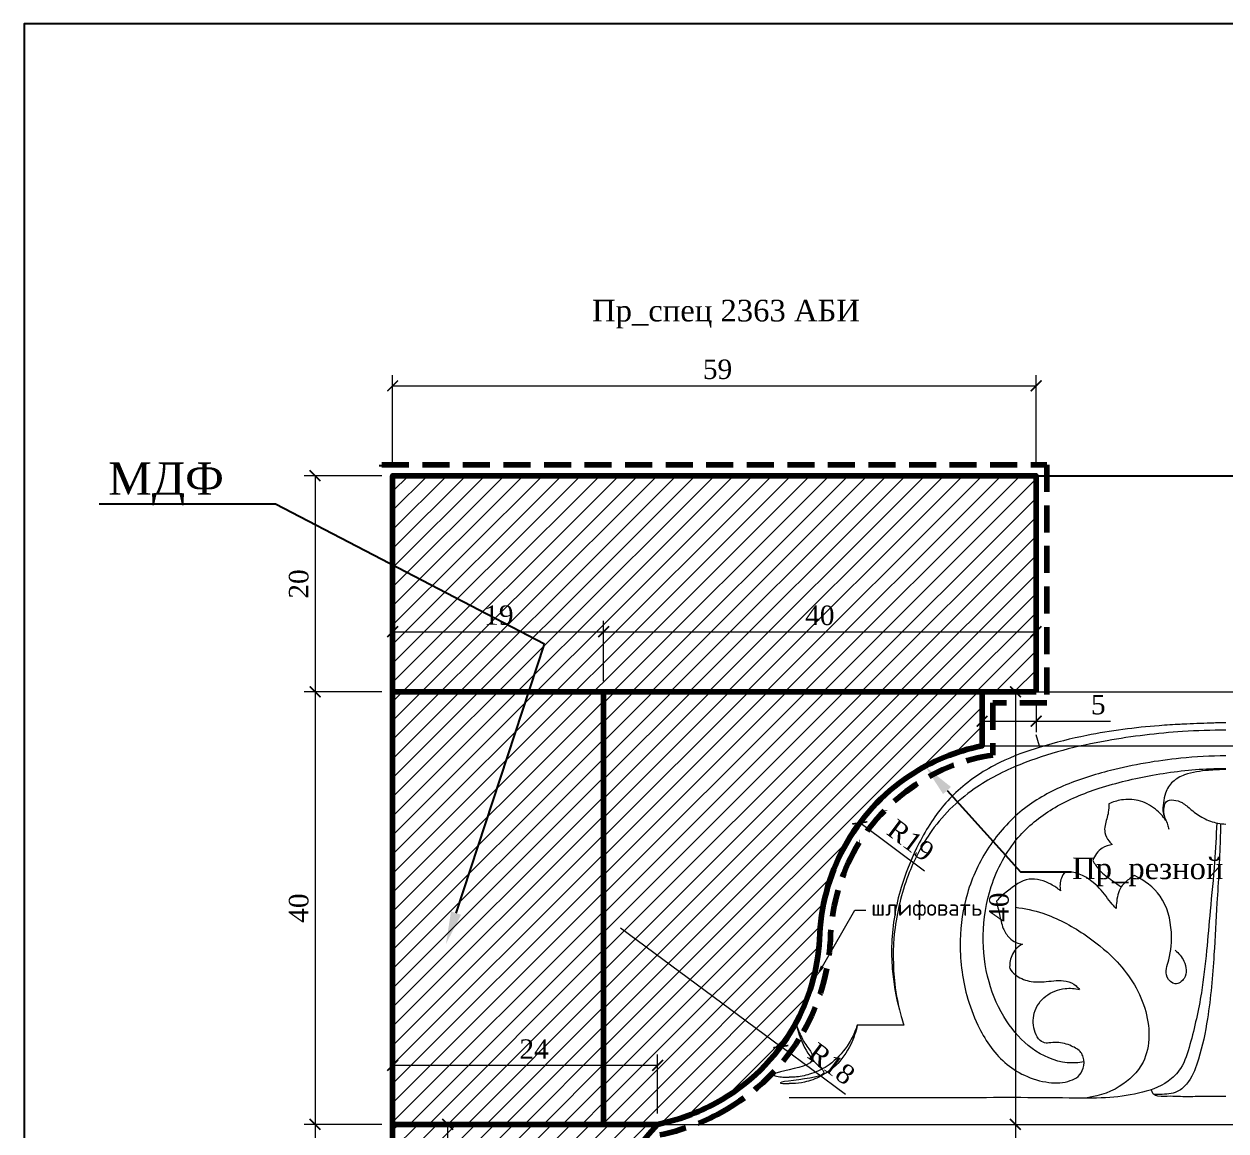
# Model space of a CAD drawing. Header units: millimetres. Extents: x 309006 to 309306, y -103815 to -103615.
# Drawn here: x 309005.9 to 309117, y -103717.4 to -103615 of the extents above; entities that cross this region are included whole.
import ezdxf
from ezdxf import colors
from ezdxf.entities.mleader import LeaderData, LeaderLine
from ezdxf.math import Vec2, Vec3

# ---------------------------------------------------------------- set-up
doc = ezdxf.new("R2010")
doc.units = ezdxf.units.MM
doc.header["$MEASUREMENT"] = 0
doc.linetypes.add('HIDDEN', pattern=[0.375, 0.25, -0.125])
for name, color, linetype, lineweight in [('0.05', 7, 'Continuous', 5), ('линия 15', 7, 'Continuous', 15), ('линия 50', 1, 'Continuous', 140), ('служебный слой РАЗМЕРЫ', 7, 'Continuous', 9)]:
    doc.layers.add(name, color=color, linetype=linetype, lineweight=lineweight)
doc.layers.add('Outside panel', color=7, linetype='Continuous', lineweight=18, true_color=0x7f5e57)
doc.layers.add('размеры в модели', color=7, linetype='Continuous')
doc.styles.add('ELECT', font='times.ttf')
doc.styles.get("Standard").update_dxf_attribs({"font": 'times.ttf'})
doc.styles.add('ЕСКД профили текст', font='isocpeur.ttf')
doc.dimstyles.new('M_1', dxfattribs={"dimtxt": 1.8, "dimasz": 1, "dimexe": 1, "dimexo": 1, "dimgap": 0.6, "dimtad": 1, "dimdec": 0, "dimdsep": 46, "dimtxsty": 'Standard', "dimblk": 'ARCHTICK', "dimcen": -5, "dimclrd": 7, "dimclre": 7, "dimclrt": 7, "dimadec": 0, "dimazin": 0, "dimtfac": 1, "dimtdec": 0, "dimtmove": 0, "dimatfit": 3, "dimfxl": 1, "dimtolj": 1, "dimtzin": 0, "dimlwd": 5, "dimlwe": 5, "dimarcsym": 0})

# ---------------------------------------------------------------- blocks, each defined once
blk = doc.blocks.new('_ArchTick')
at = {"color": 0, "linetype": 'ByBlock', "const_width": 0.15}
blk.add_lwpolyline([(-0.5, -0.5), (0.5, 0.5)], dxfattribs=at)
blk = doc.blocks.new('*D14')
at = {"layer": 'Defpoints', "color": 0, "ltscale": 1000, "transparency": 16777216}
for p in [(309061.04, -103698.63), (309075.87, -103709.63)]:
    blk.add_point(p, dxfattribs=at)
at = {"layer": 'линия 15', "color": 7, "lineweight": 5, "ltscale": 1000, "transparency": 16777216}
for p in [(309061.04, -103698.63), (309081.84, -103714.05)]:
    blk.add_line(p, (309075.87, -103709.63), dxfattribs=at)
at = {"layer": 'линия 15', "color": 7, "lineweight": 5, "ltscale": 1000, "transparency": 16777216, "rotation": 143.4523708877808}
blk.add_blockref('_ArchTick', (309075.87, -103709.63), dxfattribs=at)
at = {"layer": 'линия 15', "color": 7, "ltscale": 1000, "transparency": 16777216, "insert": (309080.56, -103711.22), "char_height": 1.8, "attachment_point": 5, "rotation": 323.4524}
blk.add_mtext('\\A1;R18', dxfattribs=at)
blk = doc.blocks.new('*D13')
at = {"layer": 'Defpoints', "color": 0, "ltscale": 1000, "transparency": 16777216}
for p in [(309083.17, -103688.94), (309098.16, -103700.14)]:
    blk.add_point(p, dxfattribs=at)
at = {"layer": 'линия 15', "color": 7, "lineweight": 5, "ltscale": 1000, "transparency": 16777216}
blk.add_line((309089.16, -103693.41), (309083.17, -103688.94), dxfattribs=at)
at = {"layer": 'линия 15', "color": 7, "lineweight": 5, "ltscale": 1000, "transparency": 16777216, "rotation": 143.2126854717106}
blk.add_blockref('_ArchTick', (309083.17, -103688.94), dxfattribs=at)
at = {"layer": 'линия 15', "color": 7, "ltscale": 1000, "transparency": 16777216, "insert": (309087.88, -103690.56), "char_height": 1.8, "attachment_point": 5, "rotation": 323.2127}
blk.add_mtext('\\A1;R19', dxfattribs=at)
blk = doc.blocks.new('*D12')
at = {"layer": 'Defpoints', "color": 0, "ltscale": 1000, "transparency": 16777216}
for p in [(309094.48, -103676.82), (309099.48, -103676.82), (309099.48, -103679.53)]:
    blk.add_point(p, dxfattribs=at)
at = {"layer": 'линия 15', "color": 7, "lineweight": 5, "ltscale": 1000, "transparency": 16777216}
for p, q in [((309094.48, -103677.82), (309094.48, -103680.53)), ((309099.48, -103677.82), (309099.48, -103680.53)), ((309094.48, -103679.53), (309099.48, -103679.53)), ((309099.48, -103679.53), (309106.35, -103679.53))]:
    blk.add_line(p, q, dxfattribs=at)
at = {"layer": 'линия 15', "color": 7, "lineweight": 5, "ltscale": 1000, "transparency": 16777216, "rotation": 180}
blk.add_blockref('_ArchTick', (309094.48, -103679.53), dxfattribs=at)
at = {"layer": 'линия 15', "color": 7, "lineweight": 5, "ltscale": 1000, "transparency": 16777216}
blk.add_blockref('_ArchTick', (309099.48, -103679.53), dxfattribs=at)
at = {"layer": 'линия 15', "color": 7, "ltscale": 1000, "transparency": 16777216, "insert": (309105.23, -103678.01), "char_height": 1.8, "attachment_point": 5}
blk.add_mtext('\\A1;5', dxfattribs=at)
blk = doc.blocks.new('*D10')
at = {"layer": 'Defpoints', "color": 0, "ltscale": 1000, "transparency": 16777216}
for p in [(309059.48, -103671.25), (309039.98, -103676.82), (309059.48, -103676.82)]:
    blk.add_point(p, dxfattribs=at)
at = {"layer": 'линия 15', "color": 7, "lineweight": 5, "ltscale": 1000, "transparency": 16777216}
for p, q in [((309039.98, -103675.82), (309039.98, -103670.25)), ((309039.98, -103671.25), (309059.48, -103671.25)), ((309059.48, -103675.82), (309059.48, -103670.25))]:
    blk.add_line(p, q, dxfattribs=at)
at = {"layer": 'линия 15', "color": 7, "lineweight": 5, "ltscale": 1000, "transparency": 16777216, "rotation": 180}
blk.add_blockref('_ArchTick', (309039.98, -103671.25), dxfattribs=at)
at = {"layer": 'линия 15', "color": 7, "lineweight": 5, "ltscale": 1000, "transparency": 16777216}
blk.add_blockref('_ArchTick', (309059.48, -103671.25), dxfattribs=at)
at = {"layer": 'линия 15', "color": 7, "ltscale": 1000, "transparency": 16777216, "insert": (309049.8, -103669.73), "char_height": 1.8, "attachment_point": 5}
blk.add_mtext('\\A1;19', dxfattribs=at)
blk = doc.blocks.new('*D9')
at = {"layer": 'Defpoints', "color": 0, "ltscale": 1000, "transparency": 16777216}
for p in [(309064.48, -103711.36), (309039.98, -103716.82), (309064.48, -103716.82)]:
    blk.add_point(p, dxfattribs=at)
at = {"layer": 'линия 15', "color": 7, "lineweight": 5, "ltscale": 1000, "transparency": 16777216}
for p, q in [((309039.98, -103715.82), (309039.98, -103710.36)), ((309064.48, -103715.82), (309064.48, -103710.36)), ((309039.98, -103711.36), (309064.48, -103711.36))]:
    blk.add_line(p, q, dxfattribs=at)
at = {"layer": 'линия 15', "color": 7, "lineweight": 5, "ltscale": 1000, "transparency": 16777216, "rotation": 180}
blk.add_blockref('_ArchTick', (309039.98, -103711.36), dxfattribs=at)
at = {"layer": 'линия 15', "color": 7, "lineweight": 5, "ltscale": 1000, "transparency": 16777216}
blk.add_blockref('_ArchTick', (309064.48, -103711.36), dxfattribs=at)
at = {"layer": 'линия 15', "color": 7, "ltscale": 1000, "transparency": 16777216, "insert": (309053.06, -103709.86), "char_height": 1.8, "attachment_point": 5}
blk.add_mtext('\\A1;24', dxfattribs=at)
blk = doc.blocks.new('*D8')
at = {"layer": 'Defpoints', "color": 0, "ltscale": 1000, "transparency": 16777216}
for p in [(309064.48, -103716.82), (309045.98, -103771.82), (309097.57, -103771.82)]:
    blk.add_point(p, dxfattribs=at)
at = {"layer": 'линия 15', "color": 7, "lineweight": 5, "ltscale": 1000, "transparency": 16777216}
for p, q in [((309065.48, -103716.82), (309098.57, -103716.82)), ((309097.57, -103716.82), (309097.57, -103771.82)), ((309046.98, -103771.82), (309098.57, -103771.82))]:
    blk.add_line(p, q, dxfattribs=at)
for p, rotation in [((309097.57, -103716.82), 90), ((309097.57, -103771.82), 270)]:
    blk.add_blockref('_ArchTick', p, dxfattribs=dict(at, rotation=rotation))
at = {"layer": 'линия 15', "color": 7, "ltscale": 1000, "transparency": 16777216, "insert": (309096.06, -103740.83), "char_height": 1.8, "attachment_point": 5, "rotation": 90}
blk.add_mtext('\\A1;55', dxfattribs=at)
blk = doc.blocks.new('*D7')
at = {"layer": 'Defpoints', "color": 0, "ltscale": 1000, "transparency": 16777216}
for p in [(309094.48, -103676.82), (309064.48, -103716.82), (309097.57, -103716.82)]:
    blk.add_point(p, dxfattribs=at)
at = {"layer": 'линия 15', "color": 7, "lineweight": 5, "ltscale": 1000, "transparency": 16777216}
for p, q in [((309095.48, -103676.82), (309098.57, -103676.82)), ((309097.57, -103676.82), (309097.57, -103716.82)), ((309065.48, -103716.82), (309098.57, -103716.82))]:
    blk.add_line(p, q, dxfattribs=at)
for p, rotation in [((309097.57, -103676.82), 90), ((309097.57, -103716.82), 270)]:
    blk.add_blockref('_ArchTick', p, dxfattribs=dict(at, rotation=rotation))
at = {"layer": 'линия 15', "color": 7, "ltscale": 1000, "transparency": 16777216, "insert": (309096.06, -103696.74), "char_height": 1.8, "attachment_point": 5, "rotation": 90}
blk.add_mtext('\\A1;40', dxfattribs=at)
blk = doc.blocks.new('*D6')
at = {"layer": 'Defpoints', "color": 0, "ltscale": 1000, "transparency": 16777216}
for p in [(309099.48, -103648.51), (309039.98, -103656.83), (309099.48, -103656.83)]:
    blk.add_point(p, dxfattribs=at)
at = {"layer": 'линия 15', "color": 7, "lineweight": 5, "ltscale": 1000, "transparency": 16777216}
for p, q in [((309039.98, -103655.83), (309039.98, -103647.51)), ((309099.48, -103655.83), (309099.48, -103647.51)), ((309039.98, -103648.51), (309099.48, -103648.51))]:
    blk.add_line(p, q, dxfattribs=at)
at = {"layer": 'линия 15', "color": 7, "lineweight": 5, "ltscale": 1000, "transparency": 16777216, "rotation": 180}
blk.add_blockref('_ArchTick', (309039.98, -103648.51), dxfattribs=at)
at = {"layer": 'линия 15', "color": 7, "lineweight": 5, "ltscale": 1000, "transparency": 16777216}
blk.add_blockref('_ArchTick', (309099.48, -103648.51), dxfattribs=at)
at = {"layer": 'линия 15', "color": 7, "ltscale": 1000, "transparency": 16777216, "insert": (309070.02, -103646.99), "char_height": 1.8, "attachment_point": 5}
blk.add_mtext('\\A1;59', dxfattribs=at)
blk = doc.blocks.new('*D5')
at = {"layer": 'Defpoints', "color": 0, "ltscale": 1000, "transparency": 16777216}
for p in [(309039.98, -103716.82), (309032.81, -103771.82), (309039.98, -103771.82)]:
    blk.add_point(p, dxfattribs=at)
at = {"layer": 'линия 15', "color": 7, "lineweight": 5, "ltscale": 1000, "transparency": 16777216}
for p, q in [((309038.98, -103716.82), (309031.81, -103716.82)), ((309032.81, -103716.82), (309032.81, -103771.82)), ((309038.98, -103771.82), (309031.81, -103771.82))]:
    blk.add_line(p, q, dxfattribs=at)
for p, rotation in [((309032.81, -103716.82), 90), ((309032.81, -103771.82), 270)]:
    blk.add_blockref('_ArchTick', p, dxfattribs=dict(at, rotation=rotation))
at = {"layer": 'линия 15', "color": 7, "ltscale": 1000, "transparency": 16777216, "insert": (309031.3, -103744.32), "char_height": 1.8, "attachment_point": 5, "rotation": 90}
blk.add_mtext('\\A1;55', dxfattribs=at)
blk = doc.blocks.new('*D4')
at = {"layer": 'Defpoints', "color": 0, "ltscale": 1000, "transparency": 16777216}
for p in [(309039.98, -103676.82), (309032.81, -103716.82), (309039.98, -103716.82)]:
    blk.add_point(p, dxfattribs=at)
at = {"layer": 'линия 15', "color": 7, "lineweight": 5, "ltscale": 1000, "transparency": 16777216}
for p, q in [((309038.98, -103676.82), (309031.81, -103676.82)), ((309032.81, -103676.82), (309032.81, -103716.82)), ((309038.98, -103716.82), (309031.81, -103716.82))]:
    blk.add_line(p, q, dxfattribs=at)
for p, rotation in [((309032.81, -103676.82), 90), ((309032.81, -103716.82), 270)]:
    blk.add_blockref('_ArchTick', p, dxfattribs=dict(at, rotation=rotation))
at = {"layer": 'линия 15', "color": 7, "ltscale": 1000, "transparency": 16777216, "insert": (309031.3, -103696.82), "char_height": 1.8, "attachment_point": 5, "rotation": 90}
blk.add_mtext('\\A1;40', dxfattribs=at)
blk = doc.blocks.new('*D3')
at = {"layer": 'Defpoints', "color": 0, "ltscale": 1000, "transparency": 16777216}
for p in [(309039.98, -103656.82), (309032.81, -103676.82), (309039.98, -103676.82)]:
    blk.add_point(p, dxfattribs=at)
at = {"layer": 'линия 15', "color": 7, "lineweight": 5, "ltscale": 1000, "transparency": 16777216}
for p, q in [((309038.98, -103656.82), (309031.81, -103656.82)), ((309032.81, -103656.82), (309032.81, -103676.82)), ((309038.98, -103676.82), (309031.81, -103676.82))]:
    blk.add_line(p, q, dxfattribs=at)
for p, rotation in [((309032.81, -103656.82), 90), ((309032.81, -103676.82), 270)]:
    blk.add_blockref('_ArchTick', p, dxfattribs=dict(at, rotation=rotation))
at = {"layer": 'линия 15', "color": 7, "ltscale": 1000, "transparency": 16777216, "insert": (309031.3, -103666.84), "char_height": 1.8, "attachment_point": 5, "rotation": 90}
blk.add_mtext('\\A1;20', dxfattribs=at)

msp = doc.modelspace()

# ---------------------------------------------------------------- hatches: boundary and pattern name
at = {"layer": 'Outside panel', "ltscale": 1000}
h = msp.add_hatch(dxfattribs=at)
h.set_pattern_fill('ANSI31', color=5, scale=10)
h.set_pattern_definition([(45, (3373.1936, -5674.9352), (-0.8838834765, 0.8838834765), [])])
h.paths.add_polyline_path([(309059.48, -103676.82), (309039.98, -103676.82), (309039.98, -103716.82), (309059.48, -103716.82)])
h.paths.add_polyline_path([(309099.48, -103656.82), (309039.98, -103656.82), (309039.98, -103676.82), (309099.48, -103676.82)])
h = msp.add_hatch(dxfattribs=at)
h.set_pattern_fill('ANSI31', color=256, scale=10)
h.set_pattern_definition([(45, (3263.7764, -5674.9416), (-0.8838834765, 0.8838834765), [])])
h.paths.add_polyline_path([(309094.55, -103681.82), (309094.55, -103676.82), (309059.55, -103676.82), (309059.55, -103716.82), (309064.55, -103716.82, 0.074638), (309069.95, -103714.85, 0.139731), (309077.17, -103707.75, 0.1146), (309079.53, -103699.74, -0.118829), (309081.79, -103691.22, -0.121961), (309087.85, -103684.58, -0.098511)])
h = msp.add_hatch(dxfattribs=at)
h.set_pattern_fill('ANSI31', color=256, scale=10)
h.set_pattern_definition([(45, (3451.7473, -5674.9355), (-0.8838834765, 0.8838834765), [])])
h.paths.add_polyline_path([(309064.48, -103716.82), (309039.98, -103716.82), (309039.98, -103771.82), (309045.98, -103771.82, -0.414214), (309050.98, -103766.82), (309050.98, -103760.86), (309047.46, -103760.86), (309047.48, -103753.82), (309050.98, -103753.82), (309050.98, -103751.82, -0.187336)])

# ---------------------------------------------------------------- linework, layer by layer
at = {"color": 7, "lineweight": 15, "ltscale": 1000}
for p, q in [((309039.98, -103656.83), (309253.44, -103656.82)), ((309047.24, -103676.82), (309253.44, -103676.82)), ((309094.48, -103681.82), (309229.73, -103681.82)), ((309039.98, -103716.82), (309219.41, -103716.82))]:
    msp.add_line(p, q, dxfattribs=at)
at = {"color": 6, "ltscale": 1000}
msp.add_lwpolyline([(309005.89, -103815.04), (309305.89, -103815.04), (309305.89, -103615.04), (309005.89, -103615.04)], close=True, dxfattribs=at)
at = {"color": 7}
msp.add_lwpolyline([(309099.48, -103656.83), (309099.48, -103656.83), (309253.44, -103656.82), (309253.44, -103676.82)], dxfattribs=at)
at = {"color": 7, "linetype": 'Continuous', "lineweight": 30}
msp.add_lwpolyline([(309064.48, -103716.82), (309039.98, -103716.82)], dxfattribs=at)
at = {"color": 7, "lineweight": 15}
for points, knots in [([(309102.17, -103693.46), (309102.02, -103693.63), (309101.68, -103694.17), (309101.66, -103694.84), (309101.73, -103695.22)], [0, 0, 0, 0, 0.676105, 1.863137, 1.863137, 1.863137, 1.863137]), ([(309106.88, -103696.87), (309106.72, -103696.68), (309106.13, -103696), (309105.1, -103694.54), (309103.5, -103693.51), (309102.38, -103693.46), (309102.17, -103693.46)], [0, 0, 0, 0, 0.745923, 2.692621, 5.37553, 6.013683, 6.013683, 6.013683, 6.013683]), ([(309104.73, -103692.41), (309104.9, -103692.73), (309105.39, -103693.49), (309106.41, -103694.17), (309107.08, -103694.67), (309107.35, -103694.86)], [0, 0, 0, 0, 1.102722, 2.648124, 3.624233, 3.624233, 3.624233, 3.624233]), ([(309101.73, -103695.22), (309101.47, -103694.99), (309100.61, -103694.4), (309098.7, -103693.81), (309097.04, -103695.06), (309096.12, -103695.83), (309095.81, -103696.17)], [0, 0, 0, 0, 1.066517, 3.142758, 5.41219, 6.802657, 6.802657, 6.802657, 6.802657]), ([(309108.57, -103693.81), (309108.27, -103693.98), (309107.85, -103694.31), (309107.08, -103695.08), (309106.94, -103696.03), (309106.88, -103696.71), (309106.88, -103696.87)], [0, 0, 0, 0, 1.012092, 1.614142, 3.197313, 3.689702, 3.689702, 3.689702, 3.689702]), ([(309077.33, -103707.65), (309077.47, -103708.1), (309077.76, -103708.77), (309078.56, -103710.05), (309079.7, -103711.31), (309074.42, -103712.14), (309075.63, -103712.42), (309076.33, -103712.46), (309076.56, -103712.46), (309076.64, -103712.46)], [0, 0, 0, 0, 1.421329, 2.161984, 4.534969, 6.384506, 7.794263, 8.246131, 8.481048, 8.481048, 8.481048, 8.481048]), ([(309077.33, -103707.65), (309077.46, -103708.26), (309077.92, -103709.64), (309079.09, -103711.31), (309080.66, -103712.42), (309075.05, -103712.93), (309076.06, -103713.05), (309076.54, -103713.05), (309076.64, -103713.04)], [0, 0, 0, 0, 1.878142, 4.309818, 5.975637, 7.579543, 8.705734, 9.002281, 9.002281, 9.002281, 9.002281]), ([(309082.94, -103707.65), (309082.82, -103708.26), (309082.35, -103709.64), (309081.18, -103711.31), (309079.61, -103712.42), (309078.22, -103712.93), (309077.21, -103713.05), (309076.74, -103713.05), (309076.64, -103713.04)], [0, 0, 0, 0, 1.878142, 4.309818, 5.975637, 7.579543, 8.705734, 9.002281, 9.002281, 9.002281, 9.002281]), ([(309082.94, -103707.65), (309082.8, -103708.1), (309082.52, -103708.77), (309081.72, -103710.05), (309080.57, -103711.31), (309078.86, -103712.14), (309077.64, -103712.42), (309076.94, -103712.46), (309076.71, -103712.46), (309076.64, -103712.46)], [0, 0, 0, 0, 1.421329, 2.161984, 4.534969, 6.384506, 7.794263, 8.246131, 8.481048, 8.481048, 8.481048, 8.481048])]:
    msp.add_open_spline(points, degree=3, knots=knots, dxfattribs=at)
at = {"layer": '0.05', "color": 7, "lineweight": 15, "ltscale": 1000}
for p, q in [((309099.78, -103681.84), (309099.48, -103680.8)), ((309099.78, -103681.84), (309099.48, -103680.8)), ((309087.25, -103707.65), (309082.94, -103707.65))]:
    msp.add_line(p, q, dxfattribs=at)
for points, knots in [([(309117.04, -103679.67), (309116.77, -103679.68), (309116.29, -103679.69), (309114.98, -103679.73), (309113.84, -103679.77), (309112.26, -103679.85), (309109.27, -103680.03), (309104.91, -103680.61), (309099.98, -103681.81), (309095.87, -103683.29), (309092.81, -103685.3), (309090.21, -103688.02), (309088.41, -103691.08), (309086.72, -103695.29), (309086.07, -103699.12), (309086.14, -103702.94), (309086.51, -103705), (309086.85, -103706.24)], [0, 0, 0, 0, 0.808477, 1.425041, 3.933569, 4.222991, 6.180353, 12.934215, 17.366894, 21.374335, 26.019869, 28.169235, 32.623241, 36.537961, 41.762726, 44.124224, 47.990111, 47.990111, 47.990111, 47.990111]), ([(309117.04, -103680.35), (309115.7, -103680.36), (309112.02, -103680.48), (309105.59, -103681.26), (309099.01, -103682.88), (309093.32, -103685.77), (309089.69, -103689.37), (309087.37, -103694.04), (309086.21, -103698.79), (309086.23, -103703.25), (309086.78, -103706.13), (309087.16, -103707.38), (309087.25, -103707.65)], [0, 0, 0, 0, 4.001768, 11.032307, 19.410786, 24.184879, 30.024406, 34.367001, 39.703159, 44.548273, 47.627234, 48.468864, 48.468864, 48.468864, 48.468864]), ([(309117.04, -103682.74), (309115.64, -103682.75), (309112.04, -103682.94), (309106.97, -103683.82), (309101.99, -103685.35), (309097.99, -103687.62), (309094.91, -103691.09), (309092.94, -103695.29), (309092.26, -103700.05), (309092.74, -103704.24), (309094.16, -103708.09), (309095.93, -103710.79), (309098.41, -103712.41), (309100.52, -103713.05), (309102.29, -103712.98), (309103.44, -103712.44), (309103.91, -103711.6), (309103.96, -103710.76), (309103.56, -103709.99), (309102.67, -103709.48), (309101.62, -103709.2), (309100.82, -103709.27), (309100.29, -103709.34), (309099.74, -103709.04), (309099.21, -103708.06), (309099.11, -103706.44), (309100.27, -103704.8), (309101.96, -103704.17), (309103.06, -103704.24), (309103.5, -103704.34)], [0, 0, 0, 0, 4.188849, 10.781633, 15.408458, 19.771902, 24.370896, 29.099783, 33.490124, 38.627716, 41.554338, 45.809023, 47.979328, 50.329301, 52.31638, 53.144016, 54.013487, 55.051325, 55.521974, 56.570971, 57.972337, 58.7358, 58.967382, 59.574583, 60.436722, 62.243535, 64.125719, 66.050583, 67.385999, 67.385999, 67.385999, 67.385999]), ([(309103.91, -103711.05), (309103.4, -103711.14), (309101.69, -103711.23), (309098.95, -103710), (309096.5, -103707.22), (309094.89, -103703.57), (309094.39, -103699.25), (309095.13, -103694.55), (309097.37, -103690.36), (309100.98, -103687.42), (309105.19, -103685.64), (309110, -103684.47), (309114.05, -103683.95), (309116.43, -103683.9), (309117.04, -103683.91)], [0, 0, 0, 0, 1.551786, 5.067255, 8.524265, 12.491706, 16.836752, 21.412361, 26.572737, 30.69784, 35.124723, 40.185262, 45.516198, 47.327416, 47.327416, 47.327416, 47.327416]), ([(309117.04, -103684.01), (309116.49, -103684), (309115.21, -103684.07), (309113.5, -103684.3), (309112.05, -103685.04), (309111.4, -103686.06), (309111.26, -103687.08), (309111.13, -103688.1), (309111.61, -103688.85), (309111.72, -103689.38), (309111.75, -103689.52)], [0, 0, 0, 0, 1.622426, 3.865878, 5.132572, 6.368876, 7.300728, 8.215673, 9.370178, 9.820989, 9.820989, 9.820989, 9.820989]), ([(309111.49, -103688.71), (309111.22, -103688.32), (309110.47, -103687.54), (309109.03, -103686.76), (309107.47, -103686.73), (309106.58, -103687), (309106.21, -103687.17)], [0, 0, 0, 0, 1.422897, 3.212754, 4.750231, 5.96875, 5.96875, 5.96875, 5.96875]), ([(309111.42, -103688.54), (309111.29, -103688.17), (309111.26, -103687.64), (309111.48, -103686.83), (309112.27, -103686.78), (309113.08, -103687.05), (309113.89, -103687.8), (309114.93, -103688.55), (309116.06, -103688.96), (309116.78, -103689.04), (309117.04, -103689.05)], [0, 0, 0, 0, 1.174502, 1.591473, 2.312339, 3.116307, 4.192503, 5.54131, 6.9718, 7.725604, 7.725604, 7.725604, 7.725604]), ([(309106.21, -103687.17), (309106.21, -103687.43), (309106.19, -103688.11), (309105.84, -103688.96), (309105.79, -103689.92), (309106.11, -103690.53), (309106.42, -103690.85), (309106.53, -103690.95)], [0, 0, 0, 0, 0.773555, 2.041484, 2.698056, 3.591464, 4.029398, 4.029398, 4.029398, 4.029398]), ([(309116.18, -103688.94), (309116.13, -103690.15), (309116, -103692.87), (309115.59, -103696.8), (309115.25, -103700.83), (309114.79, -103704.99), (309113.97, -103708.61), (309113.11, -103711.53), (309111.42, -103713.24), (309108.91, -103714.04), (309105.82, -103714.45), (309100.26, -103714.33), (309090.51, -103714.38), (309081.87, -103714.35), (309076.64, -103714.36)], [0, 0, 0, 0, 3.629485, 8.160823, 11.853125, 15.774876, 20.680082, 23.05643, 24.720319, 27.663509, 30.738919, 34.090591, 44.30094, 60.005079, 60.005079, 60.005079, 60.005079]), ([(309116.54, -103689.01), (309116.53, -103689.48), (309116.47, -103691.93), (309116.22, -103695.97), (309115.93, -103701.51), (309115.53, -103706.37), (309114.72, -103710.31), (309113.87, -103712.62), (309112.67, -103713.91), (309111.4, -103714.07), (309110.6, -103714.06), (309110.33, -103714.03)], [0, 0, 0, 0, 1.430025, 7.333929, 12.135373, 18.098346, 21.92193, 24.194381, 25.399708, 26.984413, 27.808115, 27.808115, 27.808115, 27.808115]), ([(309106.53, -103690.95), (309106.2, -103690.99), (309105.4, -103691.24), (309104.9, -103691.96), (309104.73, -103692.41)], [0, 0, 0, 0, 0.981872, 2.419773, 2.419773, 2.419773, 2.419773]), ([(309112.33, -103700.72), (309112.68, -103700.98), (309113.29, -103701.74), (309113.53, -103703.21), (309112.32, -103704.09), (309111.27, -103703.02), (309111.93, -103701.26), (309112.14, -103698.77), (309111.36, -103695.61), (309109.49, -103694.24), (309108.57, -103693.81)], [0, 0, 0, 0, 1.300533, 2.888513, 3.852399, 4.816352, 6.409132, 8.991595, 12.47542, 15.522718, 15.522718, 15.522718, 15.522718]), ([(309095.81, -103696.17), (309095.9, -103696.59), (309096.12, -103697.42), (309096.34, -103698.63), (309096.91, -103699.54), (309097.57, -103700.03), (309098.03, -103700.14), (309098.23, -103700.15)], [0, 0, 0, 0, 1.278231, 2.600208, 3.649854, 4.399554, 5.018935, 5.018935, 5.018935, 5.018935]), ([(309097.57, -103696.74), (309098.43, -103696.85), (309100.67, -103697.33), (309103.8, -103699.01), (309107.27, -103701.78), (309109.94, -103705.73), (309110.17, -103710.77), (309107.18, -103713.65), (309104.95, -103714.32), (309103.76, -103714.4)], [0, 0, 0, 0, 2.587513, 6.822553, 10.51569, 15.828031, 20.827347, 23.978309, 27.55565, 27.55565, 27.55565, 27.55565]), ([(309098.23, -103700.15), (309097.99, -103700.28), (309097.4, -103700.72), (309097.05, -103701.61), (309097.03, -103702.23), (309097.04, -103702.42)], [0, 0, 0, 0, 0.816752, 2.135232, 2.694035, 2.694035, 2.694035, 2.694035]), ([(309097.04, -103702.42), (309097.18, -103702.62), (309097.67, -103703.16), (309098.87, -103703.69), (309100.5, -103703.64), (309101.99, -103703.4), (309103.06, -103703.86), (309103.4, -103704.22), (309103.5, -103704.34)], [0, 0, 0, 0, 0.728194, 2.168683, 3.742329, 5.583834, 6.598796, 7.058129, 7.058129, 7.058129, 7.058129]), ([(309117.04, -103714.26), (309116.73, -103714.26), (309115.84, -103714.25), (309114.44, -103714.25), (309113.03, -103714.28), (309111.82, -103714.2), (309110.99, -103714.29), (309110.31, -103714.11), (309110.2, -103713.79), (309110.15, -103713.65), (309110.13, -103713.61)], [0, 0, 0, 0, 0.926587, 2.663175, 4.188665, 5.156936, 6.288284, 6.740344, 7.086663, 7.207622, 7.207622, 7.207622, 7.207622])]:
    msp.add_open_spline(points, degree=3, knots=knots, dxfattribs=at)
at = {"layer": 'линия 50', "color": 1, "linetype": 'HIDDEN', "ltscale": 10, "true_color": 0xff0909}
msp.add_lwpolyline([(309038.98, -103655.96), (309038.98, -103655.96), (309038.98, -103655.82), (309100.48, -103655.82), (309100.48, -103677.82), (309095.48, -103677.82)], dxfattribs=at)
at = {"layer": 'линия 50', "color": 7}
for points in [[(309099.48, -103676.82), (309039.98, -103676.82), (309039.98, -103656.82), (309099.48, -103656.82)], [(309099.48, -103676.82), (309039.98, -103676.82), (309039.98, -103656.82), (309099.48, -103656.82)], [(309059.48, -103716.82), (309039.98, -103716.82), (309039.98, -103676.82), (309059.48, -103676.82)], [(309059.48, -103716.82), (309039.98, -103716.82), (309039.98, -103676.82), (309059.48, -103676.82)]]:
    msp.add_lwpolyline(points, close=True, dxfattribs=at)
for points in [[(309064.48, -103716.82), (309059.48, -103716.82), (309059.48, -103676.81), (309094.48, -103676.82), (309094.48, -103681.82, 0.098511), (309087.78, -103684.57, 0.121961), (309081.72, -103691.21, 0.118829), (309079.46, -103699.73, -0.1146), (309077.1, -103707.74, -0.139731), (309069.88, -103714.84, -0.074614), (309064.48, -103716.82)], [(309064.48, -103716.82), (309039.98, -103716.82), (309039.98, -103771.82), (309045.98, -103771.82, -0.414214), (309050.98, -103766.82), (309050.98, -103760.86), (309047.46, -103760.86), (309047.48, -103753.82), (309050.98, -103753.82), (309050.98, -103751.82, -0.187336), (309064.48, -103716.82)]]:
    msp.add_lwpolyline(points, format="xyb", dxfattribs=at)
at = {"layer": 'линия 50', "color": 1, "linetype": 'HIDDEN', "ltscale": 10, "true_color": 0xff0909}
msp.add_lwpolyline([(309095.48, -103677.82), (309095.48, -103682.66, 0.110292), (309088.34, -103685.41, 0.121936), (309082.59, -103691.69, 0.119065), (309080.46, -103699.78, -0.114848), (309077.97, -103708.24, -0.13974), (309070.36, -103715.72, -0.074614), (309064.68, -103717.8)], format="xyb", dxfattribs=at)

# ---------------------------------------------------------------- texts
at = {"color": 7, "ltscale": 1000, "insert": (309058.42, -103640.55), "char_height": 2, "width": 31.5231, "attachment_point": 1, "line_spacing_factor": 1.5, "style": 'ELECT'}
msp.add_mtext('Пр_спец 2363 АБИ', dxfattribs=at)

# ---------------------------------------------------------------- dimensions: what is measured, and where the dimension line sits
at = {"layer": 'линия 15', "color": 7, "ltscale": 1000}
for base, p1, p2, picture, middle in [((309099.4827, -103648.5125), (309039.9832, -103656.8305), (309099.4827, -103656.8305), '*D6', (309070.0248, -103648.5125)), ((309059.483, -103671.2506), (309039.9832, -103676.818), (309059.483, -103676.8184), '*D10', (309049.8048, -103671.2506)), ((309099.48, -103679.53), (309094.48, -103676.82), (309099.48, -103676.82), '*D12', (309105.23, -103679.53)), ((309064.4825, -103711.3604), (309039.9832, -103716.8178), (309064.4825, -103716.8184), '*D9', (309053.0551, -103711.3604))]:
    dim = msp.add_linear_dim(base=base, p1=p1, p2=p2, dimstyle='M_1', dxfattribs=at)
    dim.commit()
    dim.dimension.update_dxf_attribs({"geometry": picture, "text_midpoint": middle, "dimtype": 128})
for base, p1, p2, picture, middle in [((309032.81, -103676.82), (309039.98, -103656.82), (309039.98, -103676.82), '*D3', (309032.81, -103666.84)), ((309097.57, -103716.82), (309094.48, -103676.82), (309064.48, -103716.82), '*D7', (309097.57, -103696.74)), ((309097.57, -103771.82), (309064.48, -103716.82), (309045.98, -103771.82), '*D8', (309097.57, -103740.83))]:
    dim = msp.add_linear_dim(base=base, p1=p1, p2=p2, angle=90, dimstyle='M_1', dxfattribs=at)
    dim.commit()
    dim.dimension.update_dxf_attribs({"geometry": picture, "text_midpoint": middle, "dimtype": 128})
msp.add_linear_dim(base=(309099.48, -103671.25), p1=(309059.48, -103676.82), p2=(309099.48, -103676.82), dimstyle='M_1', dxfattribs=at).render()
for base, p1, p2, picture, middle in [((309032.81, -103716.82), (309039.98, -103676.82), (309039.98, -103716.82), '*D4', (309031.3, -103696.82)), ((309032.81, -103771.82), (309039.98, -103716.82), (309039.98, -103771.82), '*D5', (309031.3, -103744.32))]:
    dim = msp.add_linear_dim(base=base, p1=p1, p2=p2, angle=90, dimstyle='M_1', dxfattribs=at)
    dim.commit()
    dim.dimension.update_dxf_attribs({"geometry": picture, "text_midpoint": middle})
dim = msp.add_radius_dim(center=(309098.16, -103700.14), mpoint=(309083.17, -103688.94), dimstyle='M_1', dxfattribs=at)
dim.commit()
dim.dimension.update_dxf_attribs({"geometry": '*D13', "text_midpoint": (309086.97, -103691.77), "dimtype": 132})
dim = msp.add_radius_dim(center=(309061.04, -103698.63), mpoint=(309075.87, -103709.63), dimstyle='M_1', dxfattribs=at)
dim.commit()
dim.dimension.update_dxf_attribs({"geometry": '*D14', "text_midpoint": (309080.56, -103711.22)})
msp.add_linear_dim(base=(309045.07, -103716.82), p1=(309047.48, -103760.86), p2=(309064.48, -103716.82), angle=90, dimstyle='M_1', dxfattribs=at).render()

# ---------------------------------------------------------------- leaders
at = {"layer": 'размеры в модели', "color": 7, "ltscale": 1000}
ml = msp.add_multileader_mtext('Standard', dxfattribs=at)
ml.set_content('\\A1;МДФ  ', color=7)
ml.set_leader_properties()
ml.build(insert=Vec2(0, 0))
ml.multileader.update_dxf_attribs({"text_right_attachment_type": 6, "dogleg_length": 0.36, "arrow_head_size": 3})
ctx = ml.context
ctx.base_point, ctx.char_height, ctx.arrow_head_size, ctx.landing_gap_size, ctx.plane_origin = Vec3(309014.06, -103657.52), 3, 3, 0.09, Vec3(309035.31, -103679.46)
ctx.right_attachment, ctx.text_align_type = 6, 2
notes = []
notes.append((ctx, [(0, (1, 1, 0), (309029.14, -103659.44), (-1, 0), 4.68, [(1, [(309044.91, -103700.13), (309054.01, -103672.39)], 0, [])])]))
ctx.mtext.insert, ctx.mtext.alignment, ctx.mtext.flow_direction = Vec3(309024.37, -103655.59), 3, 5
ml = msp.add_multileader_mtext('Standard', dxfattribs=at)
ml.set_content('\\A1;Пр_резной 1083 ', color=7)
ml.set_leader_properties()
ml.build(insert=Vec2(0, 0))
ml.multileader.update_dxf_attribs({"text_right_attachment_type": 6, "dogleg_length": 0.36, "arrow_head_size": 3})
ctx = ml.context
ctx.base_point, ctx.char_height, ctx.arrow_head_size, ctx.landing_gap_size, ctx.plane_origin = Vec3(309102.72, -103693.45), 2, 3, 0.09, Vec3(309073.81, -103715.39)
ctx.right_attachment = 6
notes.append((ctx, [(1, (1, 1, 0), (309098.05, -103693.45), (1, 0), 4.68, [(0, [(309089.23, -103683.72)], 0, [])])]))
ctx.mtext.insert, ctx.mtext.flow_direction = Vec3(309102.81, -103692.14), 5
at = {"layer": 'служебный слой РАЗМЕРЫ'}
ml = msp.add_multileader_mtext('Standard', dxfattribs=at)
ml.set_content('\\A1;шлифовать', color=256, style='ЕСКД профили текст')
ml.set_leader_properties(color=256, linetype='ByLayer', lineweight=-1)
ml.build(insert=Vec2(0, 0))
ml.multileader.update_dxf_attribs({"dogleg_length": 1, "arrow_head_size": 1})
ctx = ml.context
ctx.base_point, ctx.char_height, ctx.arrow_head_size, ctx.landing_gap_size, ctx.plane_origin = Vec3(309083.73, -103697.01), 1.5, 1, 0.5, Vec3(309097.21, -103670.84)
notes.append((ctx, [(1, (1, 1, 0), (309082.73, -103697.01), (1, 0), 1, [(0, [(309079.22, -103703.08)], 0, [])])]))
ctx.mtext.insert, ctx.mtext.flow_direction = Vec3(309084.23, -103696.03), 5
for ctx, leaders in notes:
    for number, flags, end, landing, length, lines in leaders:
        leader = LeaderData()
        leader.index, (leader.has_last_leader_line, leader.has_dogleg_vector, leader.attachment_direction) = number, flags
        leader.last_leader_point, leader.dogleg_vector, leader.dogleg_length = Vec3(end), Vec3(landing), length
        for number, points, colour, breaks in lines:
            line = LeaderLine()
            line.index, line.vertices, line.color, line.breaks = number, Vec3.list(points), colors.encode_raw_color(colour), breaks
            leader.lines.append(line)
        ctx.leaders.append(leader)

doc.saveas('drawing.dxf')
